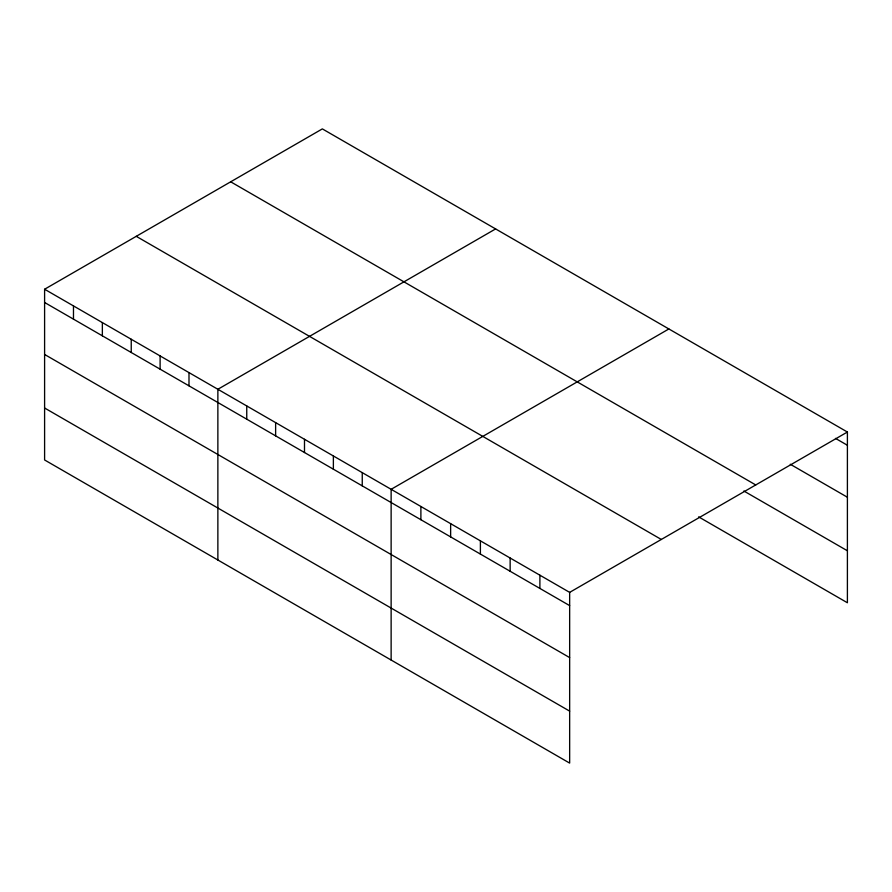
<?xml version="1.0" encoding="UTF-8"?>
<svg xmlns="http://www.w3.org/2000/svg" width="892" height="892" viewBox="0 0 892 892"><rect width="100%" height="100%" fill="white"/><g stroke="black" fill="none" stroke-linecap="round" stroke-linejoin="round"><path stroke-width="1.34" d="M44.6 289.242L569.654 592.377L569.654 763.106L44.6 459.971L44.6 289.242L322.347 128.894L847.4 432.029L847.4 602.758L698.637 516.869M495.618 228.921L217.871 389.28L217.871 560.009M668.877 328.958L391.131 489.318L391.131 660.047M569.654 592.377L847.4 432.029M835.503 438.385L847.4 445.264M790.279 464.253L847.4 497.234M230.694 181.812L755.747 484.947M743.861 491.001L847.4 550.777M136.253 236.324L661.307 539.459M44.6 302.477L569.654 605.612M44.6 354.458L569.654 657.594M44.6 408.001L569.654 711.136M539.894 575.206L539.894 588.441M510.146 558.024L510.146 571.259M480.398 540.853L480.398 554.088M450.638 523.671L450.638 536.906M420.89 506.489L420.89 519.724M362.252 472.648L362.252 485.884M333.374 455.968L333.374 469.203M304.495 439.299L304.495 452.534M275.628 422.63L275.628 435.865M246.75 405.949L246.75 419.184M188.993 372.611L188.993 385.846M160.114 355.941L160.114 369.177M131.236 339.261L131.236 352.496M102.357 322.592L102.357 335.827M73.479 305.923L73.479 319.158"/></g></svg>
